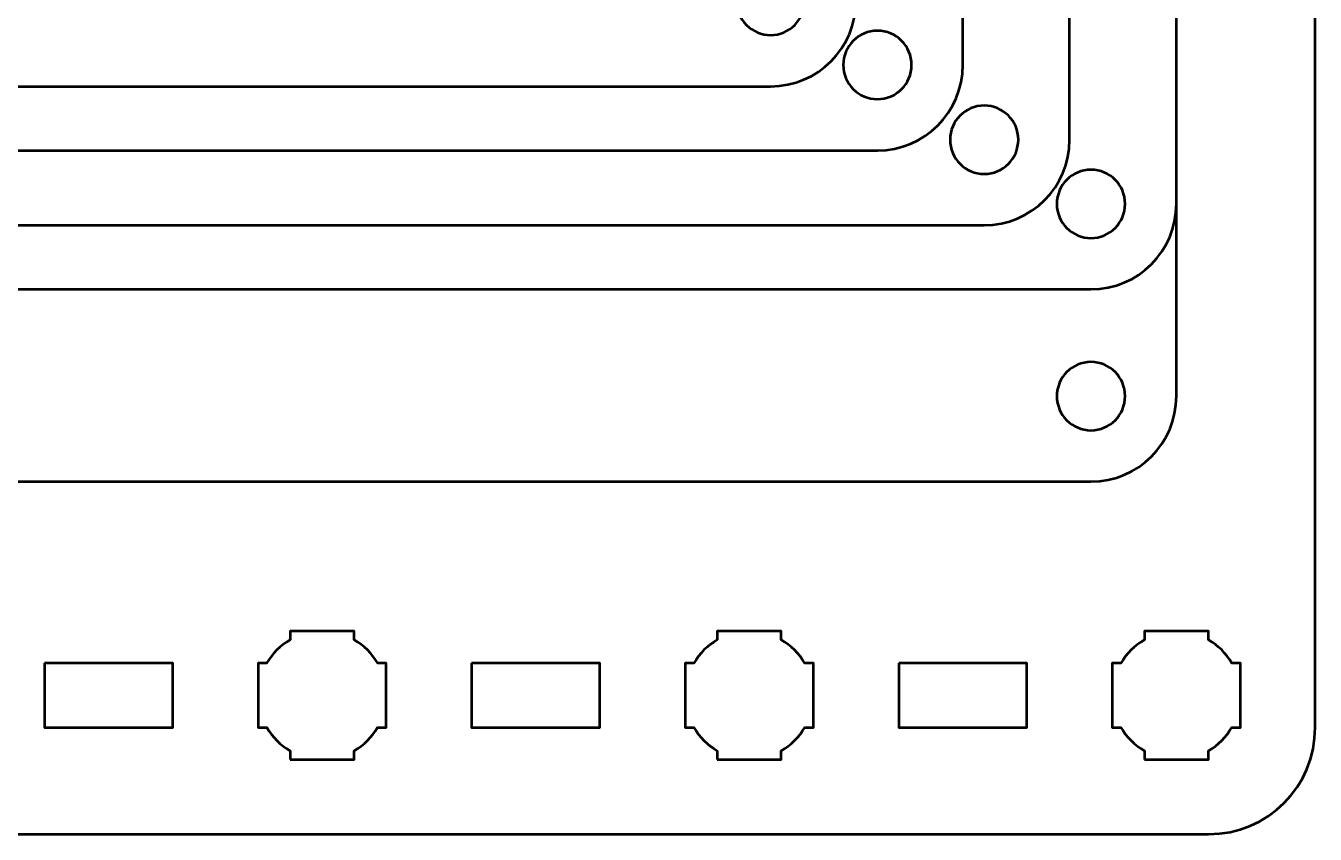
# Model space of a CAD drawing. Header units: centimetres. Extents: x -22.2 to 1.2, y -20.5 to -9.2.
# Drawn here: x -16.89 to -10.85, y -20.5 to -16.72 of the extents above; entities that cross this region are included whole.
import ezdxf

# ---------------------------------------------------------------- set-up
doc = ezdxf.new("R2010")
doc.units = ezdxf.units.CM
doc.header["$MEASUREMENT"] = 0
doc.layers.add('Layer 1', color=7, linetype='Continuous')

msp = doc.modelspace()

# ---------------------------------------------------------------- linework, layer by layer
at = {"layer": 'Layer 1', "lineweight": 53}
for points, knots in [([(-21.64992, -9.19998), (-21.64992, -9.19998), (-11.34994, -9.19998), (-11.34994, -9.19998), (-11.34994, -9.19998), (-11.07294, -9.19998), (-10.84998, -9.42308), (-10.84998, -9.70008), (-10.84998, -9.70008), (-10.84998, -9.70008), (-10.84998, -20.00006), (-10.84998, -20.00006), (-10.84998, -20.00006), (-10.84998, -20.27706), (-11.07294, -20.50002), (-11.34994, -20.50002), (-11.34994, -20.50002), (-11.34994, -20.50002), (-21.64992, -20.50002), (-21.64992, -20.50002), (-21.64992, -20.50002), (-21.92692, -20.50002), (-22.15002, -20.27706), (-22.15002, -20.00006), (-22.15002, -20.00006), (-22.15002, -20.00006), (-22.15002, -9.70008), (-22.15002, -9.70008), (-22.15002, -9.70008), (-22.15002, -9.42308), (-21.92692, -9.19998), (-21.64992, -9.19998)], [0, 0, 0, 0, 0.125, 0.125, 0.125, 0.125, 0.25, 0.25, 0.25, 0.25, 0.375, 0.375, 0.375, 0.375, 0.5, 0.5, 0.5, 0.5, 0.625, 0.625, 0.625, 0.625, 0.75, 0.75, 0.75, 0.75, 0.875, 0.875, 0.875, 0.875, 1, 1, 1, 1]), ([(-13.4, -16.44), (-13.31165, -16.44), (-13.24, -16.51165), (-13.24, -16.6), (-13.24, -16.6), (-13.24, -16.68835), (-13.31165, -16.76), (-13.4, -16.76), (-13.4, -16.76), (-13.48835, -16.76), (-13.56, -16.68835), (-13.56, -16.6), (-13.56, -16.6), (-13.56, -16.51165), (-13.48835, -16.44), (-13.4, -16.44)], [0, 0, 0, 0, 0.25, 0.25, 0.25, 0.25, 0.5, 0.5, 0.5, 0.5, 0.75, 0.75, 0.75, 0.75, 1, 1, 1, 1]), ([(-12.9, -16.74), (-12.81165, -16.74), (-12.74, -16.81165), (-12.74, -16.9), (-12.74, -16.9), (-12.74, -16.98835), (-12.81165, -17.06), (-12.9, -17.06), (-12.9, -17.06), (-12.98835, -17.06), (-13.06, -16.98835), (-13.06, -16.9), (-13.06, -16.9), (-13.06, -16.81165), (-12.98835, -16.74), (-12.9, -16.74)], [0, 0, 0, 0, 0.25, 0.25, 0.25, 0.25, 0.5, 0.5, 0.5, 0.5, 0.75, 0.75, 0.75, 0.75, 1, 1, 1, 1]), ([(-12.4, -17.09), (-12.31165, -17.09), (-12.24, -17.16165), (-12.24, -17.25), (-12.24, -17.25), (-12.24, -17.33835), (-12.31165, -17.41), (-12.4, -17.41), (-12.4, -17.41), (-12.48835, -17.41), (-12.56, -17.33835), (-12.56, -17.25), (-12.56, -17.25), (-12.56, -17.16165), (-12.48835, -17.09), (-12.4, -17.09)], [0, 0, 0, 0, 0.25, 0.25, 0.25, 0.25, 0.5, 0.5, 0.5, 0.5, 0.75, 0.75, 0.75, 0.75, 1, 1, 1, 1]), ([(-11.9, -17.39), (-11.81165, -17.39), (-11.74, -17.46165), (-11.74, -17.55), (-11.74, -17.55), (-11.74, -17.63835), (-11.81165, -17.71), (-11.9, -17.71), (-11.9, -17.71), (-11.98835, -17.71), (-12.06, -17.63835), (-12.06, -17.55), (-12.06, -17.55), (-12.06, -17.46165), (-11.98835, -17.39), (-11.9, -17.39)], [0, 0, 0, 0, 0.25, 0.25, 0.25, 0.25, 0.5, 0.5, 0.5, 0.5, 0.75, 0.75, 0.75, 0.75, 1, 1, 1, 1]), ([(-11.9, -18.29), (-11.81165, -18.29), (-11.74, -18.36165), (-11.74, -18.45), (-11.74, -18.45), (-11.74, -18.53835), (-11.81165, -18.61), (-11.9, -18.61), (-11.9, -18.61), (-11.98835, -18.61), (-12.06, -18.53835), (-12.06, -18.45), (-12.06, -18.45), (-12.06, -18.36165), (-11.98835, -18.29), (-11.9, -18.29)], [0, 0, 0, 0, 0.25, 0.25, 0.25, 0.25, 0.5, 0.5, 0.5, 0.5, 0.75, 0.75, 0.75, 0.75, 1, 1, 1, 1]), ([(-15.64997, -20.15008), (-15.64997, -20.15008), (-15.64997, -20.10989), (-15.64997, -20.10989), (-15.64997, -20.10989), (-15.69551, -20.08356), (-15.73347, -20.04561), (-15.75982, -20.00008), (-15.75982, -20.00008), (-15.75982, -20.00008), (-15.79997, -20.00008), (-15.79997, -20.00008), (-15.79997, -20.00008), (-15.79997, -20.00008), (-15.79997, -19.85261), (-15.79997, -19.85261), (-15.79997, -19.85261), (-15.79997, -19.85261), (-15.79999, -19.85001), (-15.79999, -19.85001), (-15.79999, -19.85001), (-15.79999, -19.85001), (-15.79997, -19.84742), (-15.79997, -19.84742), (-15.79997, -19.84742), (-15.79997, -19.84742), (-15.79997, -19.70008), (-15.79997, -19.70008), (-15.79997, -19.70008), (-15.79997, -19.70008), (-15.75987, -19.70008), (-15.75987, -19.70008), (-15.75987, -19.70008), (-15.73352, -19.65451), (-15.69554, -19.61651), (-15.64997, -19.59015), (-15.64997, -19.59015), (-15.64997, -19.59015), (-15.64997, -19.55008), (-15.64997, -19.55008), (-15.64997, -19.55008), (-15.64997, -19.55008), (-15.50541, -19.55008), (-15.50541, -19.55008), (-15.50541, -19.55008), (-15.50541, -19.55008), (-15.49999, -19.55001), (-15.49999, -19.55001), (-15.49999, -19.55001), (-15.49999, -19.55001), (-15.49457, -19.55008), (-15.49457, -19.55008), (-15.49457, -19.55008), (-15.49457, -19.55008), (-15.34997, -19.55008), (-15.34997, -19.55008), (-15.34997, -19.55008), (-15.34997, -19.55008), (-15.34997, -19.59015), (-15.34997, -19.59015), (-15.34997, -19.59015), (-15.3044, -19.6165), (-15.26643, -19.65451), (-15.24008, -19.70008), (-15.24008, -19.70008), (-15.24008, -19.70008), (-15.19997, -19.70008), (-15.19997, -19.70008), (-15.19997, -19.70008), (-15.19997, -19.70008), (-15.19997, -20.00008), (-15.19997, -20.00008), (-15.19997, -20.00008), (-15.19997, -20.00008), (-15.24014, -20.00008), (-15.24014, -20.00008), (-15.24014, -20.00008), (-15.26648, -20.04561), (-15.30444, -20.08356), (-15.34997, -20.10989), (-15.34997, -20.10989), (-15.34997, -20.10989), (-15.34997, -20.15008), (-15.34997, -20.15008), (-15.34997, -20.15008), (-15.34997, -20.15008), (-15.64997, -20.15008), (-15.64997, -20.15008)], [0, 0, 0, 0, 0.0454545, 0.0454545, 0.0454545, 0.0454545, 0.0909091, 0.0909091, 0.0909091, 0.0909091, 0.1363636, 0.1363636, 0.1363636, 0.1363636, 0.1818182, 0.1818182, 0.1818182, 0.1818182, 0.2272727, 0.2272727, 0.2272727, 0.2272727, 0.2727273, 0.2727273, 0.2727273, 0.2727273, 0.3181818, 0.3181818, 0.3181818, 0.3181818, 0.3636364, 0.3636364, 0.3636364, 0.3636364, 0.4090909, 0.4090909, 0.4090909, 0.4090909, 0.4545455, 0.4545455, 0.4545455, 0.4545455, 0.5, 0.5, 0.5, 0.5, 0.5454545, 0.5454545, 0.5454545, 0.5454545, 0.5909091, 0.5909091, 0.5909091, 0.5909091, 0.6363636, 0.6363636, 0.6363636, 0.6363636, 0.6818182, 0.6818182, 0.6818182, 0.6818182, 0.7272727, 0.7272727, 0.7272727, 0.7272727, 0.7727273, 0.7727273, 0.7727273, 0.7727273, 0.8181818, 0.8181818, 0.8181818, 0.8181818, 0.8636364, 0.8636364, 0.8636364, 0.8636364, 0.9090909, 0.9090909, 0.9090909, 0.9090909, 0.9545455, 0.9545455, 0.9545455, 0.9545455, 1, 1, 1, 1]), ([(-13.64997, -20.15008), (-13.64997, -20.15008), (-13.64997, -20.10989), (-13.64997, -20.10989), (-13.64997, -20.10989), (-13.69551, -20.08356), (-13.73347, -20.04561), (-13.75982, -20.00008), (-13.75982, -20.00008), (-13.75982, -20.00008), (-13.79997, -20.00008), (-13.79997, -20.00008), (-13.79997, -20.00008), (-13.79997, -20.00008), (-13.79997, -19.85261), (-13.79997, -19.85261), (-13.79997, -19.85261), (-13.79997, -19.85261), (-13.79999, -19.85001), (-13.79999, -19.85001), (-13.79999, -19.85001), (-13.79999, -19.85001), (-13.79997, -19.84742), (-13.79997, -19.84742), (-13.79997, -19.84742), (-13.79997, -19.84742), (-13.79997, -19.70008), (-13.79997, -19.70008), (-13.79997, -19.70008), (-13.79997, -19.70008), (-13.75987, -19.70008), (-13.75987, -19.70008), (-13.75987, -19.70008), (-13.73352, -19.65451), (-13.69554, -19.61651), (-13.64997, -19.59015), (-13.64997, -19.59015), (-13.64997, -19.59015), (-13.64997, -19.55008), (-13.64997, -19.55008), (-13.64997, -19.55008), (-13.64997, -19.55008), (-13.50541, -19.55008), (-13.50541, -19.55008), (-13.50541, -19.55008), (-13.50541, -19.55008), (-13.49999, -19.55001), (-13.49999, -19.55001), (-13.49999, -19.55001), (-13.49999, -19.55001), (-13.49457, -19.55008), (-13.49457, -19.55008), (-13.49457, -19.55008), (-13.49457, -19.55008), (-13.34997, -19.55008), (-13.34997, -19.55008), (-13.34997, -19.55008), (-13.34997, -19.55008), (-13.34997, -19.59015), (-13.34997, -19.59015), (-13.34997, -19.59015), (-13.3044, -19.6165), (-13.26643, -19.65451), (-13.24008, -19.70008), (-13.24008, -19.70008), (-13.24008, -19.70008), (-13.19997, -19.70008), (-13.19997, -19.70008), (-13.19997, -19.70008), (-13.19997, -19.70008), (-13.19997, -20.00008), (-13.19997, -20.00008), (-13.19997, -20.00008), (-13.19997, -20.00008), (-13.24014, -20.00008), (-13.24014, -20.00008), (-13.24014, -20.00008), (-13.26648, -20.04561), (-13.30444, -20.08356), (-13.34997, -20.10989), (-13.34997, -20.10989), (-13.34997, -20.10989), (-13.34997, -20.15008), (-13.34997, -20.15008), (-13.34997, -20.15008), (-13.34997, -20.15008), (-13.64997, -20.15008), (-13.64997, -20.15008)], [0, 0, 0, 0, 0.0454545, 0.0454545, 0.0454545, 0.0454545, 0.0909091, 0.0909091, 0.0909091, 0.0909091, 0.1363636, 0.1363636, 0.1363636, 0.1363636, 0.1818182, 0.1818182, 0.1818182, 0.1818182, 0.2272727, 0.2272727, 0.2272727, 0.2272727, 0.2727273, 0.2727273, 0.2727273, 0.2727273, 0.3181818, 0.3181818, 0.3181818, 0.3181818, 0.3636364, 0.3636364, 0.3636364, 0.3636364, 0.4090909, 0.4090909, 0.4090909, 0.4090909, 0.4545455, 0.4545455, 0.4545455, 0.4545455, 0.5, 0.5, 0.5, 0.5, 0.5454545, 0.5454545, 0.5454545, 0.5454545, 0.5909091, 0.5909091, 0.5909091, 0.5909091, 0.6363636, 0.6363636, 0.6363636, 0.6363636, 0.6818182, 0.6818182, 0.6818182, 0.6818182, 0.7272727, 0.7272727, 0.7272727, 0.7272727, 0.7727273, 0.7727273, 0.7727273, 0.7727273, 0.8181818, 0.8181818, 0.8181818, 0.8181818, 0.8636364, 0.8636364, 0.8636364, 0.8636364, 0.9090909, 0.9090909, 0.9090909, 0.9090909, 0.9545455, 0.9545455, 0.9545455, 0.9545455, 1, 1, 1, 1]), ([(-11.64997, -20.15008), (-11.64997, -20.15008), (-11.64997, -20.10989), (-11.64997, -20.10989), (-11.64997, -20.10989), (-11.69551, -20.08356), (-11.73347, -20.04561), (-11.75982, -20.00008), (-11.75982, -20.00008), (-11.75982, -20.00008), (-11.79997, -20.00008), (-11.79997, -20.00008), (-11.79997, -20.00008), (-11.79997, -20.00008), (-11.79997, -19.85261), (-11.79997, -19.85261), (-11.79997, -19.85261), (-11.79997, -19.85261), (-11.79999, -19.85001), (-11.79999, -19.85001), (-11.79999, -19.85001), (-11.79999, -19.85001), (-11.79997, -19.84742), (-11.79997, -19.84742), (-11.79997, -19.84742), (-11.79997, -19.84742), (-11.79997, -19.70008), (-11.79997, -19.70008), (-11.79997, -19.70008), (-11.79997, -19.70008), (-11.75987, -19.70008), (-11.75987, -19.70008), (-11.75987, -19.70008), (-11.73352, -19.65451), (-11.69554, -19.61651), (-11.64997, -19.59015), (-11.64997, -19.59015), (-11.64997, -19.59015), (-11.64997, -19.55008), (-11.64997, -19.55008), (-11.64997, -19.55008), (-11.64997, -19.55008), (-11.50541, -19.55008), (-11.50541, -19.55008), (-11.50541, -19.55008), (-11.50541, -19.55008), (-11.49999, -19.55001), (-11.49999, -19.55001), (-11.49999, -19.55001), (-11.49999, -19.55001), (-11.49457, -19.55008), (-11.49457, -19.55008), (-11.49457, -19.55008), (-11.49457, -19.55008), (-11.34997, -19.55008), (-11.34997, -19.55008), (-11.34997, -19.55008), (-11.34997, -19.55008), (-11.34997, -19.59015), (-11.34997, -19.59015), (-11.34997, -19.59015), (-11.3044, -19.6165), (-11.26643, -19.65451), (-11.24008, -19.70008), (-11.24008, -19.70008), (-11.24008, -19.70008), (-11.19997, -19.70008), (-11.19997, -19.70008), (-11.19997, -19.70008), (-11.19997, -19.70008), (-11.19997, -20.00008), (-11.19997, -20.00008), (-11.19997, -20.00008), (-11.19997, -20.00008), (-11.24014, -20.00008), (-11.24014, -20.00008), (-11.24014, -20.00008), (-11.26648, -20.04561), (-11.30444, -20.08356), (-11.34997, -20.10989), (-11.34997, -20.10989), (-11.34997, -20.10989), (-11.34997, -20.15008), (-11.34997, -20.15008), (-11.34997, -20.15008), (-11.34997, -20.15008), (-11.64997, -20.15008), (-11.64997, -20.15008)], [0, 0, 0, 0, 0.0454545, 0.0454545, 0.0454545, 0.0454545, 0.0909091, 0.0909091, 0.0909091, 0.0909091, 0.1363636, 0.1363636, 0.1363636, 0.1363636, 0.1818182, 0.1818182, 0.1818182, 0.1818182, 0.2272727, 0.2272727, 0.2272727, 0.2272727, 0.2727273, 0.2727273, 0.2727273, 0.2727273, 0.3181818, 0.3181818, 0.3181818, 0.3181818, 0.3636364, 0.3636364, 0.3636364, 0.3636364, 0.4090909, 0.4090909, 0.4090909, 0.4090909, 0.4545455, 0.4545455, 0.4545455, 0.4545455, 0.5, 0.5, 0.5, 0.5, 0.5454545, 0.5454545, 0.5454545, 0.5454545, 0.5909091, 0.5909091, 0.5909091, 0.5909091, 0.6363636, 0.6363636, 0.6363636, 0.6363636, 0.6818182, 0.6818182, 0.6818182, 0.6818182, 0.7272727, 0.7272727, 0.7272727, 0.7272727, 0.7727273, 0.7727273, 0.7727273, 0.7727273, 0.8181818, 0.8181818, 0.8181818, 0.8181818, 0.8636364, 0.8636364, 0.8636364, 0.8636364, 0.9090909, 0.9090909, 0.9090909, 0.9090909, 0.9545455, 0.9545455, 0.9545455, 0.9545455, 1, 1, 1, 1]), ([(-16.79993, -19.70009), (-16.79993, -19.70009), (-16.19993, -19.70009), (-16.19993, -19.70009), (-16.19993, -19.70009), (-16.19993, -19.70009), (-16.19993, -20.0001), (-16.19993, -20.0001), (-16.19993, -20.0001), (-16.19993, -20.0001), (-16.79993, -20.0001), (-16.79993, -20.0001), (-16.79993, -20.0001), (-16.79993, -20.0001), (-16.79993, -19.70009), (-16.79993, -19.70009)], [0, 0, 0, 0, 0.25, 0.25, 0.25, 0.25, 0.5, 0.5, 0.5, 0.5, 0.75, 0.75, 0.75, 0.75, 1, 1, 1, 1]), ([(-14.79996, -19.70009), (-14.79996, -19.70009), (-14.19996, -19.70009), (-14.19996, -19.70009), (-14.19996, -19.70009), (-14.19996, -19.70009), (-14.19996, -20.0001), (-14.19996, -20.0001), (-14.19996, -20.0001), (-14.19996, -20.0001), (-14.79996, -20.0001), (-14.79996, -20.0001), (-14.79996, -20.0001), (-14.79996, -20.0001), (-14.79996, -19.70009), (-14.79996, -19.70009)], [0, 0, 0, 0, 0.25, 0.25, 0.25, 0.25, 0.5, 0.5, 0.5, 0.5, 0.75, 0.75, 0.75, 0.75, 1, 1, 1, 1]), ([(-12.80003, -19.70009), (-12.80003, -19.70009), (-12.20003, -19.70009), (-12.20003, -19.70009), (-12.20003, -19.70009), (-12.20003, -19.70009), (-12.20003, -20.0001), (-12.20003, -20.0001), (-12.20003, -20.0001), (-12.20003, -20.0001), (-12.80003, -20.0001), (-12.80003, -20.0001), (-12.80003, -20.0001), (-12.80003, -20.0001), (-12.80003, -19.70009), (-12.80003, -19.70009)], [0, 0, 0, 0, 0.25, 0.25, 0.25, 0.25, 0.5, 0.5, 0.5, 0.5, 0.75, 0.75, 0.75, 0.75, 1, 1, 1, 1])]:
    msp.add_open_spline(points, degree=3, knots=knots, dxfattribs=at)
at = {"layer": 'Layer 1', "color": 5, "lineweight": 53}
for points in [[(-21.5, -11.25), (-21.5, -11.02913), (-21.32087, -10.85), (-21.1, -10.85), (-21.1, -10.85), (-21.1, -10.85), (-11.9, -10.85), (-11.9, -10.85), (-11.9, -10.85), (-11.67913, -10.85), (-11.5, -11.02913), (-11.5, -11.25), (-11.5, -11.25), (-11.5, -11.25), (-11.5, -18.45), (-11.5, -18.45), (-11.5, -18.45), (-11.5, -18.67087), (-11.67913, -18.85), (-11.9, -18.85), (-11.9, -18.85), (-11.9, -18.85), (-21.1, -18.85), (-21.1, -18.85), (-21.1, -18.85), (-21.32087, -18.85), (-21.5, -18.67087), (-21.5, -18.45), (-21.5, -18.45), (-21.5, -18.45), (-21.5, -11.25), (-21.5, -11.25)], [(-21.5, -12.15), (-21.5, -11.92913), (-21.32087, -11.75), (-21.1, -11.75), (-21.1, -11.75), (-21.1, -11.75), (-11.9, -11.75), (-11.9, -11.75), (-11.9, -11.75), (-11.67913, -11.75), (-11.5, -11.92913), (-11.5, -12.15), (-11.5, -12.15), (-11.5, -12.15), (-11.5, -17.55), (-11.5, -17.55), (-11.5, -17.55), (-11.5, -17.77087), (-11.67913, -17.95), (-11.9, -17.95), (-11.9, -17.95), (-11.9, -17.95), (-21.1, -17.95), (-21.1, -17.95), (-21.1, -17.95), (-21.32087, -17.95), (-21.5, -17.77087), (-21.5, -17.55), (-21.5, -17.55), (-21.5, -17.55), (-21.5, -12.15), (-21.5, -12.15)], [(-21, -12.45), (-21, -12.22913), (-20.82087, -12.05), (-20.6, -12.05), (-20.6, -12.05), (-20.6, -12.05), (-12.4, -12.05), (-12.4, -12.05), (-12.4, -12.05), (-12.17913, -12.05), (-12, -12.22913), (-12, -12.45), (-12, -12.45), (-12, -12.45), (-12, -17.25), (-12, -17.25), (-12, -17.25), (-12, -17.47087), (-12.17913, -17.65), (-12.4, -17.65), (-12.4, -17.65), (-12.4, -17.65), (-20.6, -17.65), (-20.6, -17.65), (-20.6, -17.65), (-20.82087, -17.65), (-21, -17.47087), (-21, -17.25), (-21, -17.25), (-21, -17.25), (-21, -12.45), (-21, -12.45)], [(-20.5, -12.8), (-20.5, -12.57913), (-20.32087, -12.4), (-20.1, -12.4), (-20.1, -12.4), (-20.1, -12.4), (-12.9, -12.4), (-12.9, -12.4), (-12.9, -12.4), (-12.67913, -12.4), (-12.5, -12.57913), (-12.5, -12.8), (-12.5, -12.8), (-12.5, -12.8), (-12.5, -16.9), (-12.5, -16.9), (-12.5, -16.9), (-12.5, -17.12087), (-12.67913, -17.3), (-12.9, -17.3), (-12.9, -17.3), (-12.9, -17.3), (-20.1, -17.3), (-20.1, -17.3), (-20.1, -17.3), (-20.32087, -17.3), (-20.5, -17.12087), (-20.5, -16.9), (-20.5, -16.9), (-20.5, -16.9), (-20.5, -12.8), (-20.5, -12.8)], [(-20, -13.1), (-20, -12.87913), (-19.82087, -12.7), (-19.6, -12.7), (-19.6, -12.7), (-19.6, -12.7), (-13.4, -12.7), (-13.4, -12.7), (-13.4, -12.7), (-13.17913, -12.7), (-13, -12.87913), (-13, -13.1), (-13, -13.1), (-13, -13.1), (-13, -16.6), (-13, -16.6), (-13, -16.6), (-13, -16.82087), (-13.17913, -17), (-13.4, -17), (-13.4, -17), (-13.4, -17), (-19.6, -17), (-19.6, -17), (-19.6, -17), (-19.82087, -17), (-20, -16.82087), (-20, -16.6), (-20, -16.6), (-20, -16.6), (-20, -13.1), (-20, -13.1)]]:
    msp.add_open_spline(points, degree=3, knots=[0, 0, 0, 0, 0.125, 0.125, 0.125, 0.125, 0.25, 0.25, 0.25, 0.25, 0.375, 0.375, 0.375, 0.375, 0.5, 0.5, 0.5, 0.5, 0.625, 0.625, 0.625, 0.625, 0.75, 0.75, 0.75, 0.75, 0.875, 0.875, 0.875, 0.875, 1, 1, 1, 1], dxfattribs=at)

doc.saveas('drawing.dxf')
